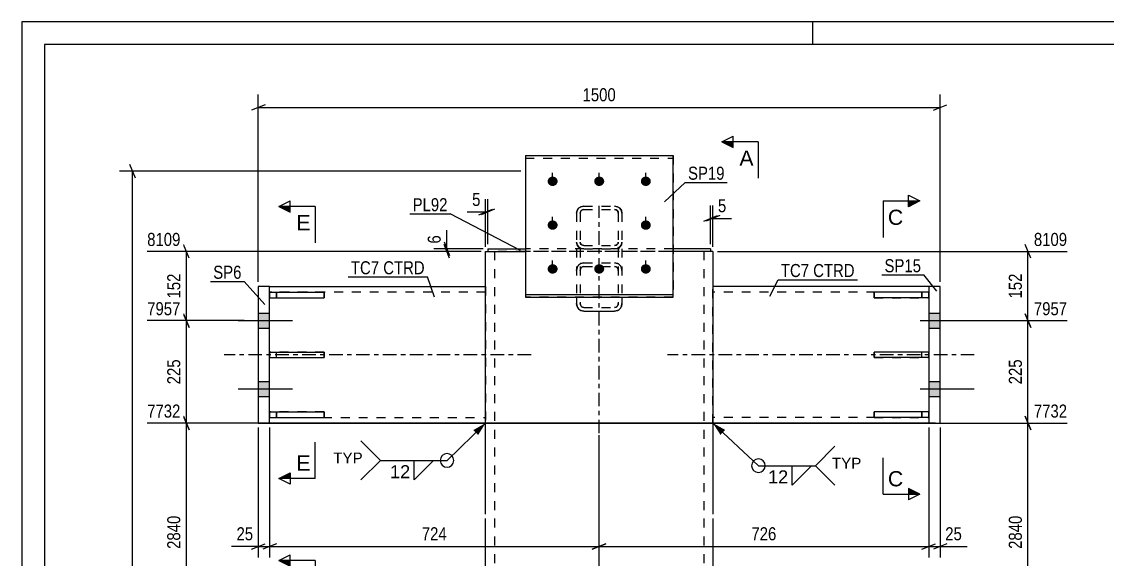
# Model space of a CAD drawing. Header units: millimetres. Extents: x -127 to 467, y -181 to 239.
# Drawn here: x -127 to 111.8, y 121.1 to 239.2 of the extents above; entities that cross this region are included whole.
import ezdxf

# ---------------------------------------------------------------- set-up
doc = ezdxf.new("R2010")
doc.units = ezdxf.units.MM
doc.linetypes.add('DXK_LINE_DOT2', pattern=[3.9198, 1.9599, -1.9599])
doc.linetypes.add('DXK_LINE_DOT3', pattern=[5.9187, 2.979, -0.9799, 0.9799, -0.9799])
doc.styles.add('Arial', font='ARIAL.TTF', dxfattribs={"height": 0.2})
doc.styles.add('Arial Narrow', font='ARIALN.TTF', dxfattribs={"height": 0.2})

# ---------------------------------------------------------------- blocks, each defined once
blk = doc.blocks.new('Unknown-339278888-1134')
at = {"color": 5, "linetype": 'Continuous'}
for p, q in [((466.97, 239.2), (-127.03, 239.2)), ((-127.03, 239.2), (-127.03, -180.8)), ((46.97, 234.2), (46.97, 239.2)), ((461.97, 234.2), (-122.03, 234.2)), ((-122.03, 234.2), (-122.03, -175.8))]:
    blk.add_line(p, q, dxfattribs=at)
blk = doc.blocks.new('Part-339278888-2410 - 2271')
at = {"color": 7, "linetype": 'DXK_LINE_DOT2'}
for p, q in [((-60.5, 153.45), (-72.5, 153.45)), ((-72.5, 153.45), (-72.5, 152.25)), ((-71, 153.45), (-71, 152.25)), ((-60.5, 152.25), (-60.5, 153.45)), ((-72.5, 152.25), (-60.5, 152.25))]:
    blk.add_line(p, q, dxfattribs=at)
blk = doc.blocks.new('Bolt-339278888-2273 - 2271')
at = {"linetype": 'Continuous'}
for points in [[(-10.25, 203.1), (-10.48, 203.12), (-10.7, 203.19), (-10.89, 203.3), (-11.07, 203.44), (-11.2, 203.62), (-11.29, 203.81), (-11.34, 204.02), (-11.34, 204.24), (-11.29, 204.45), (-11.2, 204.65), (-11.07, 204.82), (-10.89, 204.97), (-10.7, 205.08), (-10.48, 205.14), (-10.25, 205.17), (-10.02, 205.14), (-9.8, 205.08), (-9.6, 204.97), (-9.43, 204.82), (-9.3, 204.65), (-9.2, 204.45), (-9.15, 204.24), (-9.15, 204.02), (-9.2, 203.81), (-9.3, 203.62), (-9.43, 203.44), (-9.6, 203.3), (-9.8, 203.19), (-10.02, 203.12)], [(0, 203.1), (-0.23, 203.12), (-0.45, 203.19), (-0.64, 203.3), (-0.82, 203.44), (-0.95, 203.62), (-1.04, 203.81), (-1.09, 204.02), (-1.09, 204.24), (-1.04, 204.45), (-0.95, 204.65), (-0.82, 204.82), (-0.64, 204.97), (-0.45, 205.08), (-0.23, 205.14), (0, 205.17), (0.23, 205.14), (0.45, 205.08), (0.65, 204.97), (0.82, 204.82), (0.95, 204.65), (1.05, 204.45), (1.1, 204.24), (1.1, 204.02), (1.05, 203.81), (0.95, 203.62), (0.82, 203.44), (0.65, 203.3), (0.45, 203.19), (0.23, 203.12)], [(10.25, 203.1), (10.02, 203.12), (9.8, 203.19), (9.61, 203.3), (9.43, 203.44), (9.3, 203.62), (9.21, 203.81), (9.16, 204.02), (9.16, 204.24), (9.21, 204.45), (9.3, 204.65), (9.43, 204.82), (9.61, 204.97), (9.8, 205.08), (10.02, 205.14), (10.25, 205.17), (10.48, 205.14), (10.7, 205.08), (10.9, 204.97), (11.07, 204.82), (11.2, 204.65), (11.3, 204.45), (11.35, 204.24), (11.35, 204.02), (11.3, 203.81), (11.2, 203.62), (11.07, 203.44), (10.9, 203.3), (10.7, 203.19), (10.48, 203.12)], [(-10.25, 193.47), (-10.48, 193.49), (-10.7, 193.56), (-10.89, 193.66), (-11.07, 193.81), (-11.2, 193.98), (-11.29, 194.18), (-11.34, 194.39), (-11.34, 194.61), (-11.29, 194.82), (-11.2, 195.02), (-11.07, 195.19), (-10.89, 195.34), (-10.7, 195.45), (-10.48, 195.51), (-10.25, 195.53), (-10.02, 195.51), (-9.8, 195.45), (-9.6, 195.34), (-9.43, 195.19), (-9.3, 195.02), (-9.2, 194.82), (-9.15, 194.61), (-9.15, 194.39), (-9.2, 194.18), (-9.3, 193.98), (-9.43, 193.81), (-9.6, 193.66), (-9.8, 193.56), (-10.02, 193.49)], [(10.25, 193.47), (10.02, 193.49), (9.8, 193.56), (9.61, 193.66), (9.43, 193.81), (9.3, 193.98), (9.21, 194.18), (9.16, 194.39), (9.16, 194.61), (9.21, 194.82), (9.3, 195.02), (9.43, 195.19), (9.61, 195.34), (9.8, 195.45), (10.02, 195.51), (10.25, 195.53), (10.48, 195.51), (10.7, 195.45), (10.9, 195.34), (11.07, 195.19), (11.2, 195.02), (11.3, 194.82), (11.35, 194.61), (11.35, 194.39), (11.3, 194.18), (11.2, 193.98), (11.07, 193.81), (10.9, 193.66), (10.7, 193.56), (10.48, 193.49)], [(-10.25, 183.84), (-10.48, 183.86), (-10.7, 183.92), (-10.89, 184.03), (-11.07, 184.18), (-11.2, 184.35), (-11.29, 184.55), (-11.34, 184.76), (-11.34, 184.98), (-11.29, 185.19), (-11.2, 185.39), (-11.07, 185.56), (-10.89, 185.71), (-10.7, 185.81), (-10.48, 185.88), (-10.25, 185.9), (-10.02, 185.88), (-9.8, 185.81), (-9.6, 185.71), (-9.43, 185.56), (-9.3, 185.39), (-9.2, 185.19), (-9.15, 184.98), (-9.15, 184.76), (-9.2, 184.55), (-9.3, 184.35), (-9.43, 184.18), (-9.6, 184.03), (-9.8, 183.92), (-10.02, 183.86)], [(0, 183.84), (-0.23, 183.86), (-0.45, 183.92), (-0.64, 184.03), (-0.82, 184.18), (-0.95, 184.35), (-1.04, 184.55), (-1.09, 184.76), (-1.09, 184.98), (-1.04, 185.19), (-0.95, 185.39), (-0.82, 185.56), (-0.64, 185.71), (-0.45, 185.81), (-0.23, 185.88), (0, 185.9), (0.23, 185.88), (0.45, 185.81), (0.65, 185.71), (0.82, 185.56), (0.95, 185.39), (1.05, 185.19), (1.1, 184.98), (1.1, 184.76), (1.05, 184.55), (0.95, 184.35), (0.82, 184.18), (0.65, 184.03), (0.45, 183.92), (0.23, 183.86)], [(10.25, 183.84), (10.02, 183.86), (9.8, 183.92), (9.61, 184.03), (9.43, 184.18), (9.3, 184.35), (9.21, 184.55), (9.16, 184.76), (9.16, 184.98), (9.21, 185.19), (9.3, 185.39), (9.43, 185.56), (9.61, 185.71), (9.8, 185.81), (10.02, 185.88), (10.25, 185.9), (10.48, 185.88), (10.7, 185.81), (10.9, 185.71), (11.07, 185.56), (11.2, 185.39), (11.3, 185.19), (11.35, 184.98), (11.35, 184.76), (11.3, 184.55), (11.2, 184.35), (11.07, 184.18), (10.9, 184.03), (10.7, 183.92), (10.48, 183.86)]]:
    blk.add_hatch(color=1, dxfattribs=at).paths.add_polyline_path(points)
at = {"color": 1, "linetype": 'Continuous'}
for p, q in [((-10.25, 203.14), (-10.25, 205.98)), ((0, 203.14), (0, 205.98)), ((10.25, 203.14), (10.25, 205.98)), ((-10.25, 193.51), (-10.25, 196.35)), ((10.25, 193.51), (10.25, 196.35)), ((-10.25, 183.88), (-10.25, 186.72)), ((0, 183.88), (0, 186.72)), ((10.25, 183.88), (10.25, 186.72))]:
    blk.add_line(p, q, dxfattribs=at)
blk = doc.blocks.new('Part-339278888-2278 - 2271')
at = {"color": 2, "linetype": 'Continuous'}
for p, q in [((-16.25, 209.77), (-16.25, 178.68)), ((-16.25, 209.77), (16.25, 209.77)), ((16.25, 178.68), (16.25, 209.77)), ((-16.25, 179.23), (16.25, 179.23)), ((-16.25, 178.68), (16.25, 178.68))]:
    blk.add_line(p, q, dxfattribs=at)
at = {"color": 7, "linetype": 'DXK_LINE_DOT2'}
blk.add_line((-16.25, 209.22), (16.25, 209.22), dxfattribs=at)
blk = doc.blocks.new('Part-339278888-2429 - 2271')
at = {"color": 2, "linetype": 'Continuous'}
for p, q in [((-72.5, 181), (-25, 181)), ((-25, 151), (-72.5, 151))]:
    blk.add_line(p, q, dxfattribs=at)
at = {"color": 7, "linetype": 'DXK_LINE_DOT2'}
for p, q in [((-72.5, 151), (-72.5, 181)), ((-25, 179.8), (-72.5, 179.8)), ((-25, 181), (-25, 151)), ((-72.5, 152.2), (-25, 152.2))]:
    blk.add_line(p, q, dxfattribs=at)
at = {"color": 7, "linetype": 'DXK_LINE_DOT3'}
blk.add_line((-15, 166), (-82.5, 166), dxfattribs=at)
blk = doc.blocks.new('Part-339278888-2439 - 2271')
at = {"color": 7, "linetype": 'DXK_LINE_DOT2'}
for p, q in [((-60.5, 166.6), (-72.5, 166.6)), ((-72.5, 166.6), (-72.5, 165.4)), ((-72.5, 165.4), (-60.5, 165.4)), ((-71, 165.4), (-71, 166.6)), ((-60.5, 165.4), (-60.5, 166.6))]:
    blk.add_line(p, q, dxfattribs=at)
blk = doc.blocks.new('Part-339278888-2296 - 2271')
at = {"color": 2, "linetype": 'Continuous'}
for p, q in [((72.5, 181), (25, 181)), ((72.5, 151), (25, 151))]:
    blk.add_line(p, q, dxfattribs=at)
at = {"color": 7, "linetype": 'DXK_LINE_DOT2'}
for p, q in [((25, 151), (25, 181)), ((72.5, 179.8), (25, 179.8)), ((72.5, 181), (72.5, 151)), ((72.5, 152.2), (25, 152.2))]:
    blk.add_line(p, q, dxfattribs=at)
at = {"color": 7, "linetype": 'DXK_LINE_DOT3'}
blk.add_line((82.5, 166), (15, 166), dxfattribs=at)
blk = doc.blocks.new('Part-339278888-15953 - 2271')
at = {"color": 2, "linetype": 'Continuous'}
for p, q in [((72.5, 153.45), (60.5, 153.45)), ((60.5, 152.25), (60.5, 153.45)), ((72.5, 153.45), (72.5, 152.25)), ((72.5, 152.25), (60.5, 152.25))]:
    blk.add_line(p, q, dxfattribs=at)
at = {"color": 7, "linetype": 'DXK_LINE_DOT2'}
blk.add_line((71, 152.25), (71, 153.45), dxfattribs=at)
blk = doc.blocks.new('Part-339278888-2380 - 2271')
at = {"color": 7, "linetype": 'DXK_LINE_DOT2'}
for p, q in [((-4.53, 198.21), (-4.88, 197.72)), ((-4.01, 198.54), (-4.53, 198.21)), ((-3.4, 198.65), (-4.01, 198.54)), ((-3.4, 198.65), (3.4, 198.65)), ((4.01, 198.54), (3.4, 198.65)), ((4.53, 198.21), (4.01, 198.54)), ((4.88, 197.72), (4.53, 198.21)), ((-4.88, 197.72), (-5, 197.15)), ((-5, 197.15), (-5, 178.68)), ((-4.2, 197.15), (-4.14, 197.44)), ((-4.2, 197.15), (-4.2, 177.28)), ((-4.14, 197.44), (-3.96, 197.68)), ((-3.96, 197.68), (-3.7, 197.84)), ((-3.7, 197.84), (-3.4, 197.9)), ((-3.4, 197.9), (3.4, 197.9)), ((3.4, 197.9), (3.71, 197.84)), ((3.71, 197.84), (3.97, 197.68)), ((3.97, 197.68), (4.14, 197.44)), ((4.14, 197.44), (4.2, 197.15)), ((4.2, 197.15), (4.2, 177.28)), ((5, 197.15), (4.88, 197.72)), ((5, 197.15), (5, 178.68)), ((-5, 190.76), (-4.88, 190.18)), ((-4.88, 190.18), (-4.53, 189.7)), ((-4.53, 189.7), (-4.01, 189.37)), ((-4.14, 190.47), (-4.2, 190.76)), ((-3.96, 190.23), (-4.14, 190.47)), ((-4.01, 189.37), (-3.4, 189.26)), ((-3.7, 190.06), (-3.96, 190.23)), ((-3.4, 190.01), (-3.7, 190.06)), ((-3.4, 190.01), (3.4, 190.01)), ((-3.4, 189.26), (3.4, 189.26)), ((3.71, 190.06), (3.4, 190.01)), ((3.4, 189.26), (4.01, 189.37)), ((3.97, 190.23), (3.71, 190.06)), ((4.14, 190.47), (3.97, 190.23)), ((4.01, 189.37), (4.53, 189.7)), ((4.2, 190.76), (4.14, 190.47)), ((4.53, 189.7), (4.88, 190.18)), ((4.88, 190.18), (5, 190.76)), ((-5, 184.51), (-4.88, 185.17)), ((-4.14, 184.84), (-4.2, 184.51)), ((-4.01, 186.09), (-3.4, 186.22)), ((-3.4, 185.37), (-3.7, 185.3)), ((-3.4, 186.22), (3.4, 186.22)), ((-3.4, 185.37), (3.4, 185.37)), ((3.4, 186.22), (4.01, 186.09)), ((3.71, 185.3), (3.4, 185.37)), ((4.2, 184.51), (4.14, 184.84)), ((4.88, 185.17), (5, 184.51)), ((-4.2, 177.28), (-4.14, 176.95)), ((4.14, 176.95), (4.2, 177.28)), ((-3.7, 176.49), (-3.4, 176.43)), ((-3.4, 176.43), (3.4, 176.43)), ((3.4, 176.43), (3.71, 176.49))]:
    blk.add_line(p, q, dxfattribs=at)
at = {"color": 2, "linetype": 'Continuous'}
for p, q in [((-5, 178.68), (-5, 177.28)), ((-4.88, 176.63), (-5, 177.28)), ((5, 177.28), (4.88, 176.63)), ((5, 178.68), (5, 177.28)), ((-3.4, 175.57), (-4.01, 175.7)), ((-3.4, 175.57), (3.4, 175.57)), ((4.01, 175.7), (3.4, 175.57))]:
    blk.add_line(p, q, dxfattribs=at)
at = {"color": 7, "linetype": 'DXK_LINE_DOT2'}
for centre, radius, start, end in [((-3.33, 184.58), 1.65, 114.32, 159.2417), ((-3.36, 184.55), 0.827, 114.32, 159.2417), ((3.37, 184.55), 0.827, 20.7583, 65.68), ((3.33, 184.58), 1.65, 20.7583, 65.68), ((-3.36, 177.24), 0.827, 200.7583, 245.68), ((3.37, 177.24), 0.827, 294.32, 339.2417)]:
    blk.add_arc(centre, radius, start, end, dxfattribs=at)
at = {"color": 2, "linetype": 'Continuous'}
for centre, start, end in [((-3.33, 177.21), 200.7583, 245.68), ((3.33, 177.21), 294.32, 339.2417)]:
    blk.add_arc(centre, 1.65, start, end, dxfattribs=at)
blk = doc.blocks.new('Part-339278888-2352 - 2271')
at = {"color": 7, "linetype": 'DXK_LINE_DOT2'}
for p, q in [((-4.88, 197.72), (-4.53, 198.21)), ((-4.53, 198.21), (-4.01, 198.54)), ((-4.01, 198.54), (-3.4, 198.65)), ((-3.4, 198.65), (3.4, 198.65)), ((3.4, 198.65), (4.01, 198.54)), ((4.01, 198.54), (4.53, 198.21)), ((4.53, 198.21), (4.88, 197.72)), ((-5, 197.15), (-4.88, 197.72)), ((-5, 197.15), (-5, 177.28)), ((-4.14, 197.44), (-4.2, 197.15)), ((-4.2, 197.15), (-4.2, 177.28)), ((-3.96, 197.68), (-4.14, 197.44)), ((-3.7, 197.84), (-3.96, 197.68)), ((-3.4, 197.9), (-3.7, 197.84)), ((-3.4, 197.9), (3.4, 197.9)), ((3.71, 197.84), (3.4, 197.9)), ((3.97, 197.68), (3.71, 197.84)), ((4.14, 197.44), (3.97, 197.68)), ((4.2, 197.15), (4.14, 197.44)), ((4.2, 197.15), (4.2, 177.28)), ((4.88, 197.72), (5, 197.15)), ((5, 197.15), (5, 177.28)), ((-4.88, 190.18), (-5, 190.76)), ((-4.53, 189.7), (-4.88, 190.18)), ((-4.01, 189.37), (-4.53, 189.7)), ((-4.2, 190.76), (-4.14, 190.47)), ((-4.14, 190.47), (-3.96, 190.23)), ((-3.4, 189.26), (-4.01, 189.37)), ((-3.96, 190.23), (-3.7, 190.06)), ((-3.7, 190.06), (-3.4, 190.01)), ((-3.4, 190.01), (3.4, 190.01)), ((-3.4, 189.26), (3.4, 189.26)), ((3.4, 190.01), (3.71, 190.06)), ((4.01, 189.37), (3.4, 189.26)), ((3.71, 190.06), (3.97, 190.23)), ((3.97, 190.23), (4.14, 190.47)), ((4.53, 189.7), (4.01, 189.37)), ((4.14, 190.47), (4.2, 190.76)), ((4.88, 190.18), (4.53, 189.7)), ((5, 190.76), (4.88, 190.18)), ((-4.88, 185.17), (-5, 184.51)), ((-4.2, 184.51), (-4.14, 184.84)), ((-3.4, 186.22), (-4.01, 186.09)), ((-3.7, 185.3), (-3.4, 185.37)), ((-3.4, 186.22), (3.4, 186.22)), ((-3.4, 185.37), (3.4, 185.37)), ((4.01, 186.09), (3.4, 186.22)), ((3.4, 185.37), (3.71, 185.3)), ((4.14, 184.84), (4.2, 184.51)), ((5, 184.51), (4.88, 185.17)), ((-5, 177.28), (-4.88, 176.63)), ((-4.14, 176.95), (-4.2, 177.28)), ((4.2, 177.28), (4.14, 176.95)), ((4.88, 176.63), (5, 177.28)), ((-4.01, 175.7), (-3.4, 175.57)), ((-3.4, 176.43), (-3.7, 176.49)), ((-3.4, 176.43), (3.4, 176.43)), ((-3.4, 175.57), (3.4, 175.57)), ((3.71, 176.49), (3.4, 176.43)), ((3.4, 175.57), (4.01, 175.7))]:
    blk.add_line(p, q, dxfattribs=at)
for centre, radius, start, end in [((-3.33, 184.58), 1.65, 114.32, 159.2417), ((-3.36, 184.55), 0.827, 114.32, 159.2417), ((3.37, 184.55), 0.827, 20.7583, 65.68), ((3.33, 184.58), 1.65, 20.7583, 65.68), ((-3.36, 177.24), 0.827, 200.7583, 245.68), ((3.37, 177.24), 0.827, 294.32, 339.2417), ((-3.33, 177.21), 1.65, 200.7583, 245.68), ((3.33, 177.21), 1.65, 294.32, 339.2417)]:
    blk.add_arc(centre, radius, start, end, dxfattribs=at)
blk = doc.blocks.new('Part-339278888-2437 - 2271')
at = {"color": 2, "linetype": 'Continuous'}
for p, q in [((-72.5, 166.6), (-60.5, 166.6)), ((-72.5, 166.6), (-72.5, 165.4)), ((-72.5, 165.4), (-60.5, 165.4)), ((-60.5, 166.6), (-60.5, 165.4))]:
    blk.add_line(p, q, dxfattribs=at)
at = {"color": 7, "linetype": 'DXK_LINE_DOT2'}
blk.add_line((-71, 165.4), (-71, 166.6), dxfattribs=at)
blk = doc.blocks.new('Part-339278888-2438 - 2271')
at = {"color": 2, "linetype": 'Continuous'}
for p, q in [((-72.5, 179.75), (-60.5, 179.75)), ((-72.5, 179.75), (-72.5, 178.55)), ((-60.5, 179.75), (-60.5, 178.55)), ((-72.5, 178.55), (-60.5, 178.55))]:
    blk.add_line(p, q, dxfattribs=at)
at = {"color": 7, "linetype": 'DXK_LINE_DOT2'}
blk.add_line((-71, 178.55), (-71, 179.75), dxfattribs=at)
blk = doc.blocks.new('Part-339278888-2395 - 2271')
at = {"color": 2, "linetype": 'Continuous'}
for p, q in [((-72.5, 181), (-75, 181)), ((-75, 181), (-75, 151)), ((-72.5, 151), (-72.5, 181)), ((-75, 151), (-72.5, 151))]:
    blk.add_line(p, q, dxfattribs=at)
blk = doc.blocks.new('Part-339278888-2405 - 2271')
at = {"color": 2, "linetype": 'Continuous'}
for p, q in [((72.5, 181), (72.5, 151)), ((75, 181), (72.5, 181)), ((75, 151), (75, 181)), ((72.5, 151), (75, 151))]:
    blk.add_line(p, q, dxfattribs=at)
blk = doc.blocks.new('Part-339278888-2407 - 2271')
at = {"color": 2, "linetype": 'Continuous'}
for p, q in [((-72.5, 153.45), (-60.5, 153.45)), ((-72.5, 153.45), (-72.5, 152.25)), ((-60.5, 153.45), (-60.5, 152.25)), ((-72.5, 152.25), (-60.5, 152.25))]:
    blk.add_line(p, q, dxfattribs=at)
at = {"color": 7, "linetype": 'DXK_LINE_DOT2'}
blk.add_line((-71, 152.25), (-71, 153.45), dxfattribs=at)
blk = doc.blocks.new('Part-339278888-2428 - 2271')
at = {"color": 2, "linetype": 'Continuous'}
for p, q in [((-24.5, 189.32), (-16.25, 189.32)), ((-24.5, 189.32), (-24.5, 188.72)), ((-24.5, 188.72), (-22.82, 188.72)), ((24.5, 189.32), (16.25, 189.32)), ((24.5, 188.72), (22.82, 188.72)), ((24.5, 189.32), (24.5, 188.72))]:
    blk.add_line(p, q, dxfattribs=at)
at = {"color": 7, "linetype": 'DXK_LINE_DOT2'}
for p, q in [((22.82, 188.72), (-22.82, 188.72)), ((16.25, 189.32), (-16.25, 189.32))]:
    blk.add_line(p, q, dxfattribs=at)
blk = doc.blocks.new('Part-339278888-2431 - 2271')
at = {"color": 7, "linetype": 'DXK_LINE_DOT2'}
for p, q in [((-16.25, 209.77), (-16.25, 178.68)), ((-16.25, 209.77), (16.25, 209.77)), ((-16.25, 209.22), (16.25, 209.22)), ((16.25, 209.77), (16.25, 178.68)), ((-16.25, 179.23), (16.25, 179.23)), ((16.25, 178.68), (-16.25, 178.68))]:
    blk.add_line(p, q, dxfattribs=at)
blk = doc.blocks.new('Part-339278888-2440 - 2271')
at = {"color": 7, "linetype": 'DXK_LINE_DOT2'}
for p, q in [((-60.5, 179.75), (-72.5, 179.75)), ((-72.5, 179.75), (-72.5, 178.55)), ((-71, 179.75), (-71, 178.55)), ((-60.5, 178.55), (-60.5, 179.75)), ((-72.5, 178.55), (-60.5, 178.55))]:
    blk.add_line(p, q, dxfattribs=at)
blk = doc.blocks.new('Part-339278888-15951 - 2271')
at = {"color": 2, "linetype": 'Continuous'}
for p, q in [((72.5, 166.6), (60.5, 166.6)), ((60.5, 165.4), (60.5, 166.6)), ((72.5, 165.4), (60.5, 165.4)), ((72.5, 166.6), (72.5, 165.4))]:
    blk.add_line(p, q, dxfattribs=at)
at = {"color": 7, "linetype": 'DXK_LINE_DOT2'}
blk.add_line((71, 165.4), (71, 166.6), dxfattribs=at)
blk = doc.blocks.new('Bolt-339278888-2454 - 2271')
at = {"color": 1, "linetype": 'DXK_LINE_DOT2'}
for p, q in [((-10.25, 203.14), (-10.25, 205.98)), ((0, 203.14), (0, 205.98)), ((10.25, 203.14), (10.25, 205.98)), ((-10.25, 193.51), (-10.25, 196.35)), ((10.25, 193.51), (10.25, 196.35)), ((-10.25, 183.88), (-10.25, 186.72)), ((0, 183.88), (0, 186.72)), ((10.25, 183.88), (10.25, 186.72))]:
    blk.add_line(p, q, dxfattribs=at)
blk = doc.blocks.new('Bolt-339278888-2455 - 2271')
at = {"linetype": 'Continuous'}
for points in [[(72.5, 175.15), (72.5, 171.85), (75, 171.85), (75, 175.15)], [(72.5, 175.15), (72.5, 171.85), (75, 171.85), (75, 175.15)], [(72.5, 160.15), (72.5, 156.85), (75, 156.85), (75, 160.15)], [(72.5, 160.15), (72.5, 156.85), (75, 156.85), (75, 160.15)]]:
    blk.add_hatch(color=1, dxfattribs=at).paths.add_polyline_path(points)
at = {"color": 1, "linetype": 'Continuous'}
for p, q in [((72.5, 175.15), (75, 175.15)), ((72.5, 175.15), (75, 175.15)), ((70.6, 173.5), (82.5, 173.5)), ((70.6, 173.5), (82.5, 173.5)), ((72.5, 171.85), (75, 171.85)), ((72.5, 171.85), (75, 171.85)), ((72.5, 160.15), (75, 160.15)), ((72.5, 160.15), (75, 160.15)), ((70.6, 158.5), (82.5, 158.5)), ((70.6, 158.5), (82.5, 158.5)), ((72.5, 156.85), (75, 156.85)), ((72.5, 156.85), (75, 156.85))]:
    blk.add_line(p, q, dxfattribs=at)
blk = doc.blocks.new('Bolt-339278888-2457 - 2271')
at = {"linetype": 'Continuous'}
for points in [[(-75, 175.15), (-75, 171.85), (-72.5, 171.85), (-72.5, 175.15)], [(-75, 175.15), (-75, 171.85), (-72.5, 171.85), (-72.5, 175.15)], [(-75, 160.15), (-75, 156.85), (-72.5, 156.85), (-72.5, 160.15)], [(-75, 160.15), (-75, 156.85), (-72.5, 156.85), (-72.5, 160.15)]]:
    blk.add_hatch(color=1, dxfattribs=at).paths.add_polyline_path(points)
at = {"color": 1, "linetype": 'Continuous'}
for p, q in [((-75, 175.15), (-72.5, 175.15)), ((-75, 175.15), (-72.5, 175.15)), ((-79.4, 173.5), (-67.5, 173.5)), ((-79.4, 173.5), (-67.5, 173.5)), ((-75, 171.85), (-72.5, 171.85)), ((-75, 171.85), (-72.5, 171.85)), ((-75, 160.15), (-72.5, 160.15)), ((-75, 160.15), (-72.5, 160.15)), ((-79.4, 158.5), (-67.5, 158.5)), ((-79.4, 158.5), (-67.5, 158.5)), ((-75, 156.85), (-72.5, 156.85)), ((-75, 156.85), (-72.5, 156.85))]:
    blk.add_line(p, q, dxfattribs=at)
blk = doc.blocks.new('Part-339278888-2459 - 2271')
at = {"linetype": 'Continuous'}
blk.add_hatch(color=2, dxfattribs=at).paths.add_polyline_path([(0, 35.06), (-0.8, 36.46), (0.8, 36.46)])
at = {"color": 7, "linetype": 'DXK_LINE_DOT3'}
for p, q in [((0, 131), (0, 198.72)), ((0, 36), (0, 130)), ((0, -10), (0, 35))]:
    blk.add_line(p, q, dxfattribs=at)
at = {"color": 2, "linetype": 'Continuous'}
for p, q in [((-25, 131), (-25, 188.72)), ((-25, 188.72), (-24.5, 188.72)), ((-22.82, 188.72), (-21, 188.72)), ((-21, 188.72), (-16.25, 188.72)), ((22.82, 188.72), (16.25, 188.72)), ((25, 188.72), (24.5, 188.72)), ((25, 188.72), (25, 131)), ((-25, 36), (-25, 130)), ((25, 130), (25, 36)), ((0, 35.06), (-0.8, 36.46)), ((-0.8, 36.46), (0.8, 36.46)), ((0.8, 36.46), (0, 35.06)), ((-25, 15), (-25, 35)), ((25, 35), (25, 15))]:
    blk.add_line(p, q, dxfattribs=at)
at = {"color": 7, "linetype": 'DXK_LINE_DOT2'}
for p, q in [((-25, 188.72), (-22.82, 188.72)), ((-24.5, 188.72), (-23.83, 188.72)), ((-23, 188.72), (-23, 131)), ((16.25, 188.72), (-16.25, 188.72)), ((24.5, 188.72), (21, 188.72)), ((23, 188.72), (23, 131)), ((-23, 130), (-23, 36)), ((23, 130), (23, 36)), ((-23, 35), (-23, 0)), ((23, 35), (23, 0)), ((-25, 15), (-25, 0)), ((25, 15), (25, 0)), ((25, 0), (-25, 0))]:
    blk.add_line(p, q, dxfattribs=at)
at = {"color": 2, "linetype": 'Continuous'}
blk.add_circle((0, 35.96), 1, dxfattribs=at)
blk = doc.blocks.new('Part-339278888-15948 - 2271')
at = {"color": 7, "linetype": 'DXK_LINE_DOT2'}
for p, q in [((72.5, 166.6), (60.5, 166.6)), ((60.5, 166.6), (60.5, 165.4)), ((60.5, 165.4), (72.5, 165.4)), ((71, 165.4), (71, 166.6)), ((72.5, 165.4), (72.5, 166.6))]:
    blk.add_line(p, q, dxfattribs=at)
blk = doc.blocks.new('Part-339278888-15949 - 2271')
at = {"color": 7, "linetype": 'DXK_LINE_DOT2'}
for p, q in [((72.5, 179.75), (60.5, 179.75)), ((60.5, 179.75), (60.5, 178.55)), ((71, 179.75), (71, 178.55)), ((72.5, 178.55), (72.5, 179.75)), ((60.5, 178.55), (72.5, 178.55))]:
    blk.add_line(p, q, dxfattribs=at)
blk = doc.blocks.new('Part-339278888-15950 - 2271')
at = {"color": 7, "linetype": 'DXK_LINE_DOT2'}
for p, q in [((72.5, 153.45), (60.5, 153.45)), ((60.5, 153.45), (60.5, 152.25)), ((71, 153.45), (71, 152.25)), ((72.5, 152.25), (72.5, 153.45)), ((60.5, 152.25), (72.5, 152.25))]:
    blk.add_line(p, q, dxfattribs=at)
blk = doc.blocks.new('Part-339278888-15952 - 2271')
at = {"color": 2, "linetype": 'Continuous'}
for p, q in [((72.5, 179.75), (60.5, 179.75)), ((60.5, 178.55), (60.5, 179.75)), ((72.5, 179.75), (72.5, 178.55)), ((72.5, 178.55), (60.5, 178.55))]:
    blk.add_line(p, q, dxfattribs=at)
at = {"color": 7, "linetype": 'DXK_LINE_DOT2'}
blk.add_line((71, 178.55), (71, 179.75), dxfattribs=at)
blk = doc.blocks.new('StraightDimension-339278888-15112 - 2271')
at = {"color": 7, "linetype": 'Continuous'}
for p, q in [((94.92, 172), (93.72, 175)), ((81, 173.5), (102.93, 173.5)), ((94.32, 151), (94.32, 173.5)), ((-74, 151), (102.93, 151)), ((93.72, 152.5), (94.92, 149.5))]:
    blk.add_line(p, q, dxfattribs=at)
at = {"color": 0, "linetype": 'Continuous'}
blk.add_wipeout([(103.53, 174.1), (103.53, 178.3), (95.02, 178.3), (95.02, 174.1)], dxfattribs=at)
at = {"color": 0}
blk.add_wipeout([(93.57, 165.59), (89.37, 165.59), (89.37, 158.91), (93.57, 158.91)], dxfattribs=at)
at = {"color": 3, "linetype": 'Continuous', "style": 'Arial Narrow'}
blk.add_text('7957', height=2.863, dxfattribs=at).set_placement((95.62, 174.7))
at = {"color": 3, "style": 'Arial Narrow'}
blk.add_text('225', height=2.863, rotation=90.0002, dxfattribs=at).set_placement((92.97, 159.51))
blk = doc.blocks.new('StraightDimension-339278888-2471 - 2271')
at = {"color": 7, "linetype": 'Continuous'}
for p, q in [((-75, 182), (-75, 223.22)), ((75, 182), (75, 223.22)), ((-73.5, 220.97), (-76.5, 219.77)), ((-75, 220.37), (75, 220.37)), ((73.5, 219.77), (76.5, 220.97))]:
    blk.add_line(p, q, dxfattribs=at)
at = {"color": 0}
blk.add_wipeout([(4.26, 221.12), (4.26, 225.32), (-4.26, 225.32), (-4.26, 221.12)], dxfattribs=at)
at = {"color": 3, "style": 'Arial Narrow'}
blk.add_text('1500', height=2.863, dxfattribs=at).set_placement((-3.66, 221.72))
blk = doc.blocks.new('StraightDimension-339278888-2482 - 2271')
at = {"color": 7, "linetype": 'Continuous'}
for p, q in [((-25, 189.72), (-25, 200.22)), ((-24.5, 190.32), (-24.5, 200.22)), ((-26.5, 196.77), (-23.5, 197.97)), ((-23, 197.97), (-26, 196.77)), ((-25, 197.37), (-24.5, 197.37))]:
    blk.add_line(p, q, dxfattribs=at)
at = {"color": 0}
blk.add_wipeout([(-25.53, 198.12), (-25.53, 202.32), (-28.55, 202.32), (-28.55, 198.12)], dxfattribs=at)
at = {"color": 7, "linetype": 'Continuous'}
blk.add_line((-25, 197.37), (-29.08, 197.37), dxfattribs=at)
blk.add_line((-25, 197.37), (-29.08, 197.37), dxfattribs=at)
at = {"color": 3, "style": 'Arial Narrow'}
blk.add_text('5', height=2.86, dxfattribs=at).set_placement((-27.95, 198.72))
blk = doc.blocks.new('StraightDimension-339278888-2529 - 2271')
at = {"color": 7, "linetype": 'Continuous'}
for p, q in [((24.5, 190.32), (24.5, 198.84)), ((25, 189.72), (25, 198.84)), ((23, 195.39), (26, 196.59)), ((26.5, 196.59), (23.5, 195.39)), ((24.5, 195.99), (25, 195.99))]:
    blk.add_line(p, q, dxfattribs=at)
at = {"color": 0}
blk.add_wipeout([(28.55, 196.74), (28.55, 200.94), (25.53, 200.94), (25.53, 196.74)], dxfattribs=at)
at = {"color": 7, "linetype": 'Continuous'}
blk.add_line((25, 195.99), (29.08, 195.99), dxfattribs=at)
blk.add_line((25, 195.99), (29.08, 195.99), dxfattribs=at)
at = {"color": 3, "style": 'Arial Narrow'}
blk.add_text('5', height=2.86, dxfattribs=at).set_placement((26.12, 197.34))
blk = doc.blocks.new('StraightDimension-339278888-5344 - 2271')
at = {"color": 7, "linetype": 'Continuous'}
for p, q in [((-72.5, 150), (-72.5, 121.48)), ((-0.06, 148.35), (-0.06, 121.48)), ((-71, 124.48), (-74, 123.28)), ((-1.56, 123.28), (1.44, 124.48)), ((-72.5, 123.88), (-0.06, 123.88))]:
    blk.add_line(p, q, dxfattribs=at)
at = {"color": 0}
blk.add_wipeout([(-32.94, 124.63), (-32.94, 128.83), (-39.62, 128.83), (-39.62, 124.63)], dxfattribs=at)
at = {"color": 3, "style": 'Arial Narrow'}
blk.add_text('724', height=2.863, dxfattribs=at).set_placement((-39.02, 125.23))
blk = doc.blocks.new('StraightDimension-339278888-2686 - 2271')
at = {"color": 7, "linetype": 'Continuous'}
for p, q in [((-25.5, 189.32), (-36.37, 189.32)), ((-26, 188.72), (-36.37, 188.72)), ((-34.12, 190.82), (-32.92, 187.82)), ((-32.92, 187.22), (-34.12, 190.22)), ((-33.52, 188.72), (-33.52, 189.32))]:
    blk.add_line(p, q, dxfattribs=at)
at = {"color": 0}
blk.add_wipeout([(-34.27, 192.87), (-38.47, 192.87), (-38.47, 189.84), (-34.27, 189.84)], dxfattribs=at)
at = {"color": 7, "linetype": 'Continuous'}
blk.add_line((-33.52, 189.32), (-33.52, 193.39), dxfattribs=at)
blk.add_line((-33.52, 189.32), (-33.52, 193.39), dxfattribs=at)
at = {"color": 3, "style": 'Arial Narrow'}
blk.add_text('6', height=2.86, rotation=90.0002, dxfattribs=at).set_placement((-34.87, 190.44))
blk = doc.blocks.new('StraightDimension-339278888-2697 - 2271')
at = {"color": 7, "linetype": 'Continuous'}
for p, q in [((-102.04, 204.85), (-103.24, 207.85)), ((-17.25, 206.35), (-105.49, 206.35)), ((-102.64, -2.5), (-102.64, 206.35)), ((-103.24, -1), (-102.04, -4)), ((-41, -2.5), (-105.49, -2.5))]:
    blk.add_line(p, q, dxfattribs=at)
at = {"color": 0}
blk.add_wipeout([(-103.39, 106.18), (-107.59, 106.18), (-107.59, 97.67), (-103.39, 97.67)], dxfattribs=at)
at = {"color": 3, "style": 'Arial Narrow'}
blk.add_text('8310', height=2.863, rotation=90.0002, dxfattribs=at).set_placement((-103.99, 98.27))
blk = doc.blocks.new('StraightDimension-339278888-5342 - 2271')
at = {"color": 7, "linetype": 'Continuous'}
for p, q in [((72.5, 150), (72.5, 121.48)), ((75, 150), (75, 121.48)), ((71, 123.28), (74, 124.48)), ((76.5, 124.48), (73.5, 123.28)), ((72.5, 123.88), (75, 123.88))]:
    blk.add_line(p, q, dxfattribs=at)
at = {"color": 0}
blk.add_wipeout([(80.38, 124.63), (80.38, 128.83), (75.52, 128.83), (75.52, 124.63)], dxfattribs=at)
at = {"color": 7, "linetype": 'Continuous'}
blk.add_line((75, 123.88), (80.91, 123.88), dxfattribs=at)
blk.add_line((75, 123.88), (80.91, 123.88), dxfattribs=at)
at = {"color": 3, "style": 'Arial Narrow'}
blk.add_text('25', height=2.863, dxfattribs=at).set_placement((76.12, 125.23))
blk = doc.blocks.new('StraightDimension-339278888-5343 - 2271')
at = {"color": 7, "linetype": 'Continuous'}
for p, q in [((-0.06, 148.35), (-0.06, 121.48)), ((72.5, 150), (72.5, 121.48)), ((1.44, 124.48), (-1.56, 123.28)), ((71, 123.28), (74, 124.48)), ((-0.06, 123.88), (72.5, 123.88))]:
    blk.add_line(p, q, dxfattribs=at)
at = {"color": 0}
blk.add_wipeout([(39.56, 124.63), (39.56, 128.83), (32.88, 128.83), (32.88, 124.63)], dxfattribs=at)
at = {"color": 3, "style": 'Arial Narrow'}
blk.add_text('726', height=2.863, dxfattribs=at).set_placement((33.48, 125.23))
blk = doc.blocks.new('StraightDimension-339278888-5345 - 2271')
at = {"color": 7, "linetype": 'Continuous'}
for p, q in [((-75, 150), (-75, 121.48)), ((-72.5, 150), (-72.5, 121.48)), ((-76.5, 123.28), (-73.5, 124.48)), ((-71, 124.48), (-74, 123.28)), ((-75, 123.88), (-72.5, 123.88))]:
    blk.add_line(p, q, dxfattribs=at)
at = {"color": 0}
blk.add_wipeout([(-75.53, 124.63), (-75.53, 128.83), (-80.38, 128.83), (-80.38, 124.63)], dxfattribs=at)
at = {"color": 7, "linetype": 'Continuous'}
blk.add_line((-75, 123.88), (-80.91, 123.88), dxfattribs=at)
blk.add_line((-75, 123.88), (-80.91, 123.88), dxfattribs=at)
at = {"color": 3, "style": 'Arial Narrow'}
blk.add_text('25', height=2.863, dxfattribs=at).set_placement((-79.78, 125.23))
blk = doc.blocks.new('StraightDimension-339278888-15030 - 2271')
at = {"color": 7, "linetype": 'Continuous'}
for p, q in [((-26, 188.72), (-99.43, 188.72)), ((-90.21, 187.22), (-91.41, 190.22)), ((-90.81, 173.5), (-90.81, 188.72)), ((-91.41, 175), (-90.21, 172)), ((-78.11, 173.5), (-99.43, 173.5))]:
    blk.add_line(p, q, dxfattribs=at)
at = {"color": 0, "linetype": 'Continuous'}
blk.add_wipeout([(-91.51, 189.32), (-91.51, 193.52), (-100.03, 193.52), (-100.03, 189.32)], dxfattribs=at)
at = {"color": 0}
blk.add_wipeout([(-91.56, 184.45), (-95.76, 184.45), (-95.76, 177.77), (-91.56, 177.77)], dxfattribs=at)
at = {"color": 3, "linetype": 'Continuous', "style": 'Arial Narrow'}
blk.add_text('8109', height=2.863, dxfattribs=at).set_placement((-99.43, 189.92))
at = {"color": 3, "style": 'Arial Narrow'}
blk.add_text('152', height=2.863, rotation=90.0002, dxfattribs=at).set_placement((-92.16, 178.37))
blk = doc.blocks.new('StraightDimension-339278888-15031 - 2271')
at = {"color": 7, "linetype": 'Continuous'}
for p, q in [((-90.21, 172), (-91.41, 175)), ((-78.11, 173.5), (-99.43, 173.5)), ((-90.81, 151), (-90.81, 173.5)), ((74, 151), (-99.43, 151)), ((-91.41, 152.5), (-90.21, 149.5))]:
    blk.add_line(p, q, dxfattribs=at)
at = {"color": 0, "linetype": 'Continuous'}
blk.add_wipeout([(-91.51, 174.1), (-91.51, 178.3), (-100.03, 178.3), (-100.03, 174.1)], dxfattribs=at)
at = {"color": 0}
blk.add_wipeout([(-91.56, 165.59), (-95.76, 165.59), (-95.76, 158.91), (-91.56, 158.91)], dxfattribs=at)
at = {"color": 3, "linetype": 'Continuous', "style": 'Arial Narrow'}
blk.add_text('7957', height=2.863, dxfattribs=at).set_placement((-99.43, 174.7))
at = {"color": 3, "style": 'Arial Narrow'}
blk.add_text('225', height=2.863, rotation=90.0002, dxfattribs=at).set_placement((-92.16, 159.51))
blk = doc.blocks.new('StraightDimension-339278888-15032 - 2271')
at = {"color": 7, "linetype": 'Continuous'}
for p, q in [((74, 151), (-99.43, 151)), ((-90.21, 149.5), (-91.41, 152.5)), ((-90.81, 103), (-90.81, 151)), ((-79.02, 103), (-99.43, 103)), ((-91.41, 104.5), (-90.21, 101.5))]:
    blk.add_line(p, q, dxfattribs=at)
at = {"color": 0, "linetype": 'Continuous'}
blk.add_wipeout([(-91.51, 151.6), (-91.51, 155.8), (-100.03, 155.8), (-100.03, 151.6)], dxfattribs=at)
at = {"color": 0}
blk.add_wipeout([(-91.56, 131.26), (-95.76, 131.26), (-95.76, 122.74), (-91.56, 122.74)], dxfattribs=at)
at = {"color": 3, "linetype": 'Continuous', "style": 'Arial Narrow'}
blk.add_text('7732', height=2.863, dxfattribs=at).set_placement((-99.43, 152.2))
at = {"color": 3, "style": 'Arial Narrow'}
blk.add_text('2840', height=2.863, rotation=90.0002, dxfattribs=at).set_placement((-92.16, 123.34))
blk = doc.blocks.new('StraightDimension-339278888-15111 - 2271')
at = {"color": 7, "linetype": 'Continuous'}
for p, q in [((26, 188.72), (102.93, 188.72)), ((94.92, 187.22), (93.72, 190.22)), ((94.32, 173.5), (94.32, 188.72)), ((93.72, 175), (94.92, 172)), ((81, 173.5), (102.93, 173.5))]:
    blk.add_line(p, q, dxfattribs=at)
at = {"color": 0, "linetype": 'Continuous'}
blk.add_wipeout([(103.53, 189.32), (103.53, 193.52), (95.02, 193.52), (95.02, 189.32)], dxfattribs=at)
at = {"color": 0}
blk.add_wipeout([(93.57, 184.45), (89.37, 184.45), (89.37, 177.77), (93.57, 177.77)], dxfattribs=at)
at = {"color": 3, "linetype": 'Continuous', "style": 'Arial Narrow'}
blk.add_text('8109', height=2.863, dxfattribs=at).set_placement((95.62, 189.92))
at = {"color": 3, "style": 'Arial Narrow'}
blk.add_text('152', height=2.863, rotation=90.0002, dxfattribs=at).set_placement((92.97, 178.37))
blk = doc.blocks.new('StraightDimension-339278888-15113 - 2271')
at = {"color": 7, "linetype": 'Continuous'}
for p, q in [((-74, 151), (102.93, 151)), ((94.92, 149.5), (93.72, 152.5)), ((94.32, 103), (94.32, 151)), ((81, 103), (102.93, 103)), ((93.72, 104.5), (94.92, 101.5))]:
    blk.add_line(p, q, dxfattribs=at)
at = {"color": 0, "linetype": 'Continuous'}
blk.add_wipeout([(103.53, 151.6), (103.53, 155.8), (95.02, 155.8), (95.02, 151.6)], dxfattribs=at)
at = {"color": 0}
blk.add_wipeout([(93.57, 131.26), (89.37, 131.26), (89.37, 122.74), (93.57, 122.74)], dxfattribs=at)
at = {"color": 3, "linetype": 'Continuous', "style": 'Arial Narrow'}
blk.add_text('7732', height=2.863, dxfattribs=at).set_placement((95.62, 152.2))
at = {"color": 3, "style": 'Arial Narrow'}
blk.add_text('2840', height=2.863, rotation=90.0002, dxfattribs=at).set_placement((92.97, 123.34))
blk = doc.blocks.new('Mark-339278888-2274 - 2271')
at = {"color": 0}
blk.add_wipeout([(27.58, 204.48), (27.58, 207.48), (19.54, 207.48), (19.54, 204.48)], dxfattribs=at)
blk.add_wipeout([(27.58, 204.48), (27.58, 207.48), (19.54, 207.48), (19.54, 204.48)], dxfattribs=at)
at = {"color": 30, "linetype": 'Continuous'}
for p, q in [((14.35, 199.62), (18.94, 203.88)), ((18.94, 203.88), (28.18, 203.88))]:
    blk.add_line(p, q, dxfattribs=at)
at = {"color": 3, "style": 'Arial Narrow'}
blk.add_text('SP19', height=2.863, dxfattribs=at).set_placement((19.54, 204.48))
blk = doc.blocks.new('WeldMark-339278888-2770 - 2271')
at = {"linetype": 'Continuous'}
blk.add_hatch(color=30, dxfattribs=at).paths.add_polyline_path([(26.68, 148.4), (25, 151), (27.7, 149.5)])
at = {"color": 30, "linetype": 'Continuous'}
blk.add_line((25, 151), (35.03, 141.63), dxfattribs=at)
at = {"color": 3, "linetype": 'Continuous'}
for q in [(51.86, 145.91), (51.86, 137.34)]:
    blk.add_line((47.58, 141.63), q, dxfattribs=at)
blk.add_arc((35.03, 141.63), 1.5, 90, 270, dxfattribs=at)
at = {"color": 0}
blk.add_wipeout([(41.78, 137.53), (41.78, 140.93), (36.93, 140.93), (36.93, 137.53)], dxfattribs=at)
at = {"color": 30, "linetype": 'Continuous'}
blk.add_line((35.03, 141.63), (47.58, 141.63), dxfattribs=at)
at = {"color": 3, "linetype": 'Continuous'}
for p, q in [((42.44, 141.63), (46.72, 141.63)), ((46.72, 141.63), (42.44, 137.34)), ((42.44, 137.34), (42.44, 141.63))]:
    blk.add_line(p, q, dxfattribs=at)
blk.add_arc((35.03, 141.63), 1.5, 270, 90, dxfattribs=at)
at = {"color": 3, "style": 'Arial'}
blk.add_text('12', height=2.865, dxfattribs=at).set_placement((37.13, 137.73))
at = {"color": 0, "linetype": 'Continuous'}
blk.add_wipeout([(57.66, 140.98), (57.66, 143.48), (51.18, 143.48), (51.18, 140.98)], dxfattribs=at)
blk.add_wipeout([(57.66, 140.98), (57.66, 143.48), (51.18, 143.48), (51.18, 140.98)], dxfattribs=at)
at = {"color": 3, "linetype": 'Continuous', "style": 'Arial'}
blk.add_text('TYP', height=2.388, dxfattribs=at).set_placement((51.18, 140.98))
blk = doc.blocks.new('Mark-339278888-2391 - 2271')
at = {"color": 0}
blk.add_wipeout([(-78.69, 182.71), (-78.69, 185.71), (-84.9, 185.71), (-84.9, 182.71)], dxfattribs=at)
blk.add_wipeout([(-78.69, 182.71), (-78.69, 185.71), (-84.9, 185.71), (-84.9, 182.71)], dxfattribs=at)
at = {"color": 30, "linetype": 'Continuous'}
for p in [(-85.5, 182.11), (-73.52, 177.02)]:
    blk.add_line(p, (-78.09, 182.11), dxfattribs=at)
at = {"color": 3, "style": 'Arial Narrow'}
blk.add_text('SP6', height=2.863, dxfattribs=at).set_placement((-84.9, 182.71))
blk = doc.blocks.new('Mark-339278888-2401 - 2271')
at = {"color": 0}
blk.add_wipeout([(70.8, 184.15), (70.8, 187.15), (62.76, 187.15), (62.76, 184.15)], dxfattribs=at)
blk.add_wipeout([(70.8, 184.15), (70.8, 187.15), (62.76, 187.15), (62.76, 184.15)], dxfattribs=at)
at = {"color": 30, "linetype": 'Continuous'}
for p in [(62.16, 183.55), (74.24, 180.01)]:
    blk.add_line(p, (71.4, 183.55), dxfattribs=at)
at = {"color": 3, "style": 'Arial Narrow'}
blk.add_text('SP15', height=2.863, dxfattribs=at).set_placement((62.76, 184.15))
blk = doc.blocks.new('Mark-339278888-2424 - 2271')
at = {"color": 0}
blk.add_wipeout([(-33.37, 197.55), (-33.37, 200.55), (-41.04, 200.55), (-41.04, 197.55)], dxfattribs=at)
blk.add_wipeout([(-33.37, 197.55), (-33.37, 200.55), (-41.04, 200.55), (-41.04, 197.55)], dxfattribs=at)
at = {"color": 30, "linetype": 'Continuous'}
for p in [(-41.64, 196.95), (-17.28, 188.95)]:
    blk.add_line(p, (-32.77, 196.95), dxfattribs=at)
at = {"color": 3, "style": 'Arial Narrow'}
blk.add_text('PL92', height=2.863, dxfattribs=at).set_placement((-41.04, 197.55))
blk = doc.blocks.new('SectionMark-339278888-13146 - 2271')
at = {"linetype": 'Continuous'}
for points in [[(-68, 198.61), (-68, 197.36), (-70.5, 198.61)], [(-68, 140.04), (-68, 138.79), (-70.5, 138.79)]]:
    blk.add_hatch(color=6, dxfattribs=at).paths.add_polyline_path(points)
at = {"color": 6, "linetype": 'Continuous'}
for p, q in [((-70.5, 198.61), (-68, 199.86)), ((-62.5, 198.61), (-70.5, 198.61)), ((-70.5, 198.61), (-68, 197.36)), ((-68, 197.36), (-68, 199.86)), ((-70.5, 138.79), (-68, 140.04)), ((-62.5, 138.79), (-70.5, 138.79)), ((-68, 137.54), (-70.5, 138.79)), ((-68, 140.04), (-68, 137.54))]:
    blk.add_line(p, q, dxfattribs=at)
at = {"color": 0, "linetype": 'Continuous'}
for points in [[(-63.5, 193.36), (-63.5, 196.86), (-66.61, 196.86), (-66.61, 193.36)], [(-63.5, 140.54), (-63.5, 144.04), (-66.61, 144.04), (-66.61, 140.54)]]:
    blk.add_wipeout(points, dxfattribs=at)
at = {"color": 6, "linetype": 'Continuous'}
for p, q in [((-62.5, 198.61), (-62.5, 190.61)), ((-62.5, 138.79), (-62.5, 146.79))]:
    blk.add_line(p, q, dxfattribs=at)
at = {"color": 3, "linetype": 'Continuous', "style": 'Arial'}
for p in [(-66.61, 193.36), (-66.61, 140.54)]:
    blk.add_text('E', height=3.34, dxfattribs=at).set_placement(p)
blk = doc.blocks.new('SectionMark-339278888-2741 - 2271')
at = {"linetype": 'Continuous'}
for points in [[(29.45, 212.8), (29.45, 211.55), (26.95, 212.8)], [(29.3, -22.56), (29.3, -23.81), (26.8, -23.81)]]:
    blk.add_hatch(color=6, dxfattribs=at).paths.add_polyline_path(points)
at = {"color": 6, "linetype": 'Continuous'}
for p, q in [((26.95, 212.8), (29.45, 214.05)), ((34.95, 212.8), (26.95, 212.8)), ((26.95, 212.8), (29.45, 211.55)), ((29.45, 211.55), (29.45, 214.05)), ((26.8, -23.81), (29.3, -22.56)), ((34.8, -23.81), (26.8, -23.81)), ((29.3, -25.06), (26.8, -23.81)), ((29.3, -22.56), (29.3, -25.06))]:
    blk.add_line(p, q, dxfattribs=at)
at = {"color": 0, "linetype": 'Continuous'}
for points in [[(33.95, 207.55), (33.95, 211.05), (30.84, 211.05), (30.84, 207.55)], [(33.8, -22.06), (33.8, -18.56), (30.69, -18.56), (30.69, -22.06)]]:
    blk.add_wipeout(points, dxfattribs=at)
at = {"color": 6, "linetype": 'Continuous'}
for p, q in [((34.95, 212.8), (34.95, 204.8)), ((34.8, -23.81), (34.8, -15.81))]:
    blk.add_line(p, q, dxfattribs=at)
at = {"color": 3, "linetype": 'Continuous', "style": 'Arial'}
for p in [(30.84, 207.55), (30.69, -22.06)]:
    blk.add_text('A', height=3.34, rotation=-0.0115, dxfattribs=at).set_placement(p)
blk = doc.blocks.new('WeldMark-339278888-2749 - 2271')
at = {"linetype": 'Continuous'}
blk.add_hatch(color=30, dxfattribs=at).paths.add_polyline_path([(-27.68, 149.45), (-25, 151), (-26.63, 148.37)])
at = {"color": 30, "linetype": 'Continuous'}
blk.add_line((-25, 151), (-33.48, 142.77), dxfattribs=at)
at = {"color": 3, "linetype": 'Continuous'}
for q in [(-52.42, 147.06), (-52.42, 138.49)]:
    blk.add_line((-48.13, 142.77), q, dxfattribs=at)
for start, end in [(90, 270), (270, 90)]:
    blk.add_arc((-33.48, 142.77), 1.5, start, end, dxfattribs=at)
at = {"color": 0}
blk.add_wipeout([(-41.38, 138.67), (-41.38, 142.07), (-46.23, 142.07), (-46.23, 138.67)], dxfattribs=at)
at = {"color": 30, "linetype": 'Continuous'}
blk.add_line((-48.13, 142.77), (-33.48, 142.77), dxfattribs=at)
at = {"color": 3, "linetype": 'Continuous'}
for p, q in [((-40.73, 142.77), (-36.44, 142.77)), ((-36.44, 142.77), (-40.73, 138.49)), ((-40.73, 138.49), (-40.73, 142.77))]:
    blk.add_line(p, q, dxfattribs=at)
at = {"color": 3, "style": 'Arial'}
blk.add_text('12', height=2.865, dxfattribs=at).set_placement((-46.03, 138.87))
at = {"color": 0, "linetype": 'Continuous'}
blk.add_wipeout([(-52.03, 142.12), (-52.03, 144.62), (-58.51, 144.62), (-58.51, 142.12)], dxfattribs=at)
blk.add_wipeout([(-52.03, 142.12), (-52.03, 144.62), (-58.51, 144.62), (-58.51, 142.12)], dxfattribs=at)
at = {"color": 3, "linetype": 'Continuous', "style": 'Arial'}
blk.add_text('TYP', height=2.388, dxfattribs=at).set_placement((-58.51, 142.12))
blk = doc.blocks.new('Mark-339278888-6613 - 2271')
at = {"color": 0}
blk.add_wipeout([(-48.41, 183.7), (-48.41, 186.7), (-54.62, 186.7), (-54.62, 183.7)], dxfattribs=at)
blk.add_wipeout([(-48.41, 183.7), (-48.41, 186.7), (-54.62, 186.7), (-54.62, 183.7)], dxfattribs=at)
blk.add_wipeout([(-38.39, 183.7), (-38.39, 186.7), (-47.51, 186.7), (-47.51, 183.7)], dxfattribs=at)
blk.add_wipeout([(-38.39, 183.7), (-38.39, 186.7), (-47.51, 186.7), (-47.51, 183.7)], dxfattribs=at)
at = {"color": 30, "linetype": 'Continuous'}
for p in [(-55.22, 183.1), (-36.24, 178.67)]:
    blk.add_line(p, (-37.79, 183.1), dxfattribs=at)
at = {"color": 3, "style": 'Arial Narrow'}
for s, p in [('TC7', (-54.62, 183.7)), ('CTRD', (-47.51, 183.7))]:
    blk.add_text(s, height=2.863, dxfattribs=at).set_placement(p)
blk = doc.blocks.new('Mark-339278888-6637 - 2271')
at = {"color": 0}
blk.add_wipeout([(46.17, 183.09), (46.17, 186.09), (39.96, 186.09), (39.96, 183.09)], dxfattribs=at)
blk.add_wipeout([(46.17, 183.09), (46.17, 186.09), (39.96, 186.09), (39.96, 183.09)], dxfattribs=at)
at = {"color": 30, "linetype": 'Continuous'}
blk.add_line((37.51, 178.9), (39.36, 182.49), dxfattribs=at)
at = {"color": 0}
blk.add_wipeout([(56.19, 183.09), (56.19, 186.09), (47.07, 186.09), (47.07, 183.09)], dxfattribs=at)
blk.add_wipeout([(56.19, 183.09), (56.19, 186.09), (47.07, 186.09), (47.07, 183.09)], dxfattribs=at)
at = {"color": 30, "linetype": 'Continuous'}
blk.add_line((39.36, 182.49), (56.79, 182.49), dxfattribs=at)
at = {"color": 3, "style": 'Arial Narrow'}
for s, p in [('TC7', (39.96, 183.09)), ('CTRD', (47.07, 183.09))]:
    blk.add_text(s, height=2.863, dxfattribs=at).set_placement(p)
blk = doc.blocks.new('SectionMark-339278888-12467 - 2271')
at = {"color": 6, "linetype": 'Continuous'}
for p, q in [((68, 201.05), (70.5, 199.8)), ((62.5, 199.8), (70.5, 199.8)), ((62.5, 135.34), (70.5, 135.34)), ((70.5, 135.34), (68, 134.09))]:
    blk.add_line(p, q, dxfattribs=at)
at = {"color": 0, "linetype": 'Continuous'}
for points in [[(66.87, 194.55), (66.87, 198.05), (63.5, 198.05), (63.5, 194.55)], [(66.87, 137.09), (66.87, 140.59), (63.5, 140.59), (63.5, 137.09)]]:
    blk.add_wipeout(points, dxfattribs=at)
at = {"linetype": 'Continuous'}
for points in [[(68, 198.55), (68, 199.8), (70.5, 199.8)], [(68, 135.34), (68, 136.59), (70.5, 135.34)]]:
    blk.add_hatch(color=6, dxfattribs=at).paths.add_polyline_path(points)
at = {"color": 6, "linetype": 'Continuous'}
for p, q in [((68, 198.55), (68, 201.05)), ((62.5, 199.8), (62.5, 191.8)), ((70.5, 199.8), (68, 198.55)), ((62.5, 135.34), (62.5, 143.34)), ((70.5, 135.34), (68, 136.59)), ((68, 136.59), (68, 134.09))]:
    blk.add_line(p, q, dxfattribs=at)
at = {"color": 3, "linetype": 'Continuous', "style": 'Arial'}
for p in [(63.5, 194.55), (63.5, 137.09)]:
    blk.add_text('C', height=3.34, dxfattribs=at).set_placement(p)
blk = doc.blocks.new('SectionMark-339278888-12752 - 2271')
at = {"color": 6, "linetype": 'Continuous'}
for p, q in [((-70.5, 120.8), (-68, 122.05)), ((-62.5, 120.8), (-70.5, 120.8)), ((-62.5, 47.45), (-70.5, 47.45)), ((-68, 46.2), (-70.5, 47.45))]:
    blk.add_line(p, q, dxfattribs=at)
at = {"color": 0, "linetype": 'Continuous'}
for points in [[(-63.5, 115.55), (-63.5, 119.05), (-66.87, 119.05), (-66.87, 115.55)], [(-63.5, 49.2), (-63.5, 52.7), (-66.87, 52.7), (-66.87, 49.2)]]:
    blk.add_wipeout(points, dxfattribs=at)
at = {"linetype": 'Continuous'}
for points in [[(-68, 120.8), (-68, 119.55), (-70.5, 120.8)], [(-68, 48.7), (-68, 47.45), (-70.5, 47.45)]]:
    blk.add_hatch(color=6, dxfattribs=at).paths.add_polyline_path(points)
at = {"color": 6, "linetype": 'Continuous'}
for p, q in [((-68, 119.55), (-68, 122.05)), ((-70.5, 120.8), (-68, 119.55)), ((-62.5, 120.8), (-62.5, 112.8)), ((-62.5, 47.45), (-62.5, 55.45)), ((-70.5, 47.45), (-68, 48.7)), ((-68, 48.7), (-68, 46.2))]:
    blk.add_line(p, q, dxfattribs=at)
at = {"color": 3, "linetype": 'Continuous', "style": 'Arial'}
for p in [(-66.87, 115.55), (-66.87, 49.2)]:
    blk.add_text('D', height=3.34, dxfattribs=at).set_placement(p)

msp = doc.modelspace()

# ---------------------------------------------------------------- block references
for name in ['Unknown-339278888-1134', 'Part-339278888-2278 - 2271', 'Part-339278888-2431 - 2271', 'Bolt-339278888-2273 - 2271', 'Bolt-339278888-2454 - 2271', 'Part-339278888-2459 - 2271', 'Part-339278888-2380 - 2271', 'Part-339278888-2352 - 2271', 'Part-339278888-2428 - 2271', 'Part-339278888-2429 - 2271', 'Part-339278888-2395 - 2271', 'Part-339278888-2438 - 2271', 'Part-339278888-2440 - 2271', 'Part-339278888-2296 - 2271', 'Part-339278888-15949 - 2271', 'Part-339278888-15952 - 2271', 'Part-339278888-2405 - 2271', 'Bolt-339278888-2457 - 2271', 'Bolt-339278888-2455 - 2271', 'Part-339278888-2439 - 2271', 'Part-339278888-2437 - 2271', 'Part-339278888-15951 - 2271', 'Part-339278888-15948 - 2271', 'Part-339278888-2410 - 2271', 'Part-339278888-2407 - 2271', 'Part-339278888-15953 - 2271', 'Part-339278888-15950 - 2271']:
    msp.add_blockref(name, (0, 0))

# ---------------------------------------------------------------- next in the draw order: block references
for name in ['StraightDimension-339278888-2471 - 2271', 'StraightDimension-339278888-15112 - 2271']:
    msp.add_blockref(name, (0, 0))

# ---------------------------------------------------------------- next in the draw order: block references
for name in ['StraightDimension-339278888-2482 - 2271', 'StraightDimension-339278888-2529 - 2271', 'StraightDimension-339278888-5344 - 2271', 'StraightDimension-339278888-5342 - 2271']:
    msp.add_blockref(name, (0, 0))

# ---------------------------------------------------------------- next in the draw order: block references
for name in ['Mark-339278888-2274 - 2271', 'StraightDimension-339278888-2686 - 2271', 'StraightDimension-339278888-5343 - 2271']:
    msp.add_blockref(name, (0, 0))

# ---------------------------------------------------------------- next in the draw order: block references
msp.add_blockref('StraightDimension-339278888-2697 - 2271', (0, 0))

# ---------------------------------------------------------------- next in the draw order: block references
for name in ['StraightDimension-339278888-15030 - 2271', 'StraightDimension-339278888-5345 - 2271']:
    msp.add_blockref(name, (0, 0))

# ---------------------------------------------------------------- next in the draw order: block references
for name in ['Mark-339278888-2424 - 2271', 'StraightDimension-339278888-15031 - 2271']:
    msp.add_blockref(name, (0, 0))

# ---------------------------------------------------------------- next in the draw order: block references
for name in ['StraightDimension-339278888-15111 - 2271', 'Mark-339278888-6613 - 2271', 'Mark-339278888-2391 - 2271', 'StraightDimension-339278888-15032 - 2271']:
    msp.add_blockref(name, (0, 0))

# ---------------------------------------------------------------- next in the draw order: block references
for name in ['Mark-339278888-2401 - 2271', 'Mark-339278888-6637 - 2271', 'StraightDimension-339278888-15113 - 2271']:
    msp.add_blockref(name, (0, 0))

# ---------------------------------------------------------------- next in the draw order: block references
for name in ['SectionMark-339278888-12467 - 2271', 'SectionMark-339278888-13146 - 2271', 'WeldMark-339278888-2749 - 2271', 'WeldMark-339278888-2770 - 2271', 'SectionMark-339278888-12752 - 2271']:
    msp.add_blockref(name, (0, 0))

# ---------------------------------------------------------------- next in the draw order: block references
msp.add_blockref('SectionMark-339278888-2741 - 2271', (0, 0))

doc.saveas('drawing.dxf')
